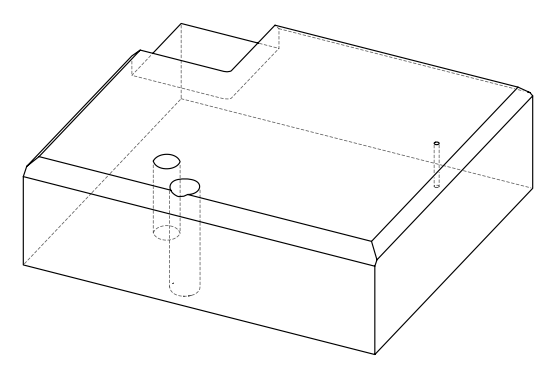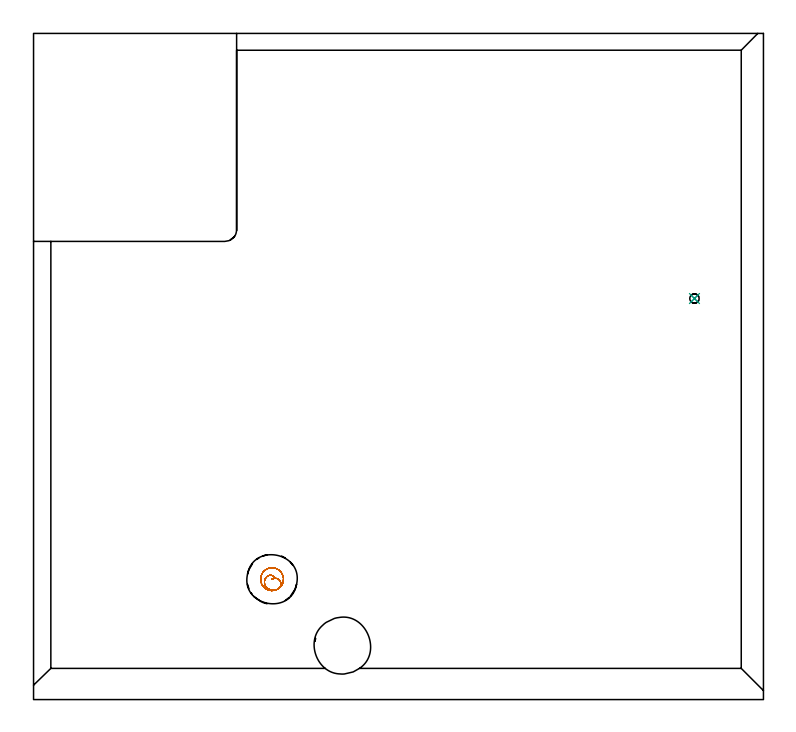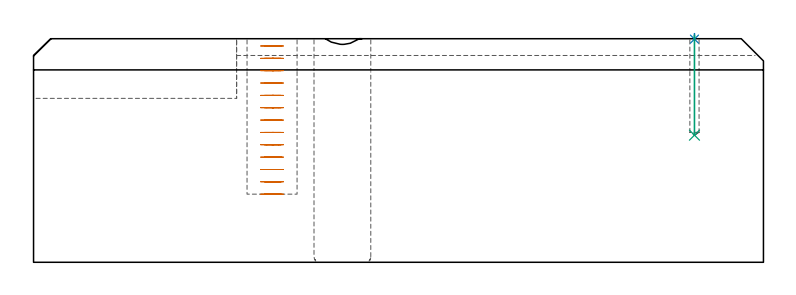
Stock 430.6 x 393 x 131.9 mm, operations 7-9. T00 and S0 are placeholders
(PLAN: 9 operations, 5 tool changes, 119.1 min)
(1 AREA_MILL | FG_CHAMFER_SURFACE | UGT0205_001 | 8.46 min | 14231 mm3)
(2 AREA_MILL_1 | FG_CHAMFER_SURFACE_1 | UGT0205_001 | 9.91 min | 15510 mm3)
(3 AREA_MILL_2 | FG_CHAMFER_SURFACE_2 | UGT0205_001 | 15.37 min | 33179 mm3)
(4 AREA_MILL_3 | FG_CHAMFER_SURFACE_3 | UGT0205_001 | 23.99 min | 71109 mm3)
(5 MILL_CORNER_NOTCH_RECTANGULAR | CORNER_NOTCH_RECTANGULAR | NXT0201_011 | Follow Part, ap 3, ae 75% | 48.66 min | 516507 mm3)
(6 MILL_THROUGH_HOLE_FROM_SOLID_MATERIAL | STEP1HOLE | NXT0201_007 | Circular | 8.54 min | 115818 mm3)
(7 MILL_BLIND_HOLE_FROM_SOLID_MATERIAL | STEP1POCKET | NXT0201_012 | Spiral | 3.89 min | 62537 mm3)
(8 SPOT_DRILL | STEP1POCKET_1 | NXT0321_9005460120000 | 0.03 min | 3 mm3)
(9 DRILL_BLIND_HOLE_INTO_CENTER | STEP1POCKET_1 | UGT0301_450 | 0.24 min | 1314 mm3)
(TOOL UGT0205_001 | Chamfer Mill 20 x 3 x 45 deg. | D20 FL50 Z2)
(TOOL NXT0201_011 | ENDMILL 12mm [2P460-1200-NA 1630] | D12 FL38 Z6)
(TOOL NXT0201_007 | ENDMILL 25mm [R216.25-25050GCK54P 1620] | D25 R3 FL54 Z5)
(TOOL NXT0201_012 | ENDMILL 16mm [2P460-1600-NA 1630] | D16 FL38 Z6)
(TOOL NXT0321_9005460120000 | NC Spot Drill, 142deg, 12mm, Carbide, Uncoated | D12 PA142 FL30 Z2)
(TOOL UGT0301_450 | Carbide Drill 5.5 mm | D5.5 PA118 FL57 Z2)
(OP 7 MILL_BLIND_HOLE_FROM_SOLID_MATERIAL)
G17 G21 G94 G90
T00 M6
G54
G17 G0 G90 X140.7 Y71. S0 M3
G43 Z141.9 H1
Z127.615
G94 G3 X141.198 Y72.989 R1.057 F250.
X137.724 Y72.591 R3.075
X137.402 Y66.204 R4.452
X144.45 Y65.388 R5.478
X146.312 Y74.75 R6.75
X144.45 Y65.388 R-6.75
X145.381 Y70.069 R3.375
X140.7 Y71. R3.375
G0 Z120.331
G3 X141.198 Y72.989 R1.057
X137.724 Y72.591 R3.075
X137.402 Y66.204 R4.452
X144.45 Y65.388 R5.478
X146.312 Y74.75 R6.75
X144.45 Y65.388 R-6.75
X145.381 Y70.069 R3.375
X140.7 Y71. R3.375
G0 Z113.046
G3 X141.198 Y72.989 R1.057
X137.724 Y72.591 R3.075
X137.402 Y66.204 R4.452
X144.45 Y65.388 R5.478
X146.312 Y74.75 R6.75
X144.45 Y65.388 R-6.75
X145.381 Y70.069 R3.375
X140.7 Y71. R3.375
G0 Z105.762
G3 X141.198 Y72.989 R1.057
X137.724 Y72.591 R3.075
X137.402 Y66.204 R4.452
X144.45 Y65.388 R5.478
X146.312 Y74.75 R6.75
X144.45 Y65.388 R-6.75
X145.381 Y70.069 R3.375
X140.7 Y71. R3.375
G0 Z98.477
G3 X141.198 Y72.989 R1.057
X137.724 Y72.591 R3.075
X137.402 Y66.204 R4.452
X144.45 Y65.388 R5.478
X146.312 Y74.75 R6.75
X144.45 Y65.388 R-6.75
X145.381 Y70.069 R3.375
X140.7 Y71. R3.375
G0 Z91.192
G3 X141.198 Y72.989 R1.057
X137.724 Y72.591 R3.075
X137.402 Y66.204 R4.452
X144.45 Y65.388 R5.478
X146.312 Y74.75 R6.75
X144.45 Y65.388 R-6.75
X145.381 Y70.069 R3.375
X140.7 Y71. R3.375
G0 Z83.908
G3 X141.198 Y72.989 R1.057
X137.724 Y72.591 R3.075
X137.402 Y66.204 R4.452
X144.45 Y65.388 R5.478
X146.312 Y74.75 R6.75
X144.45 Y65.388 R-6.75
X145.381 Y70.069 R3.375
X140.7 Y71. R3.375
G0 Z76.623
G3 X141.198 Y72.989 R1.057
X137.724 Y72.591 R3.075
X137.402 Y66.204 R4.452
X144.45 Y65.388 R5.478
X146.312 Y74.75 R6.75
X144.45 Y65.388 R-6.75
X145.381 Y70.069 R3.375
X140.7 Y71. R3.375
G0 Z69.338
G3 X141.198 Y72.989 R1.057
X137.724 Y72.591 R3.075
X137.402 Y66.204 R4.452
X144.45 Y65.388 R5.478
X146.312 Y74.75 R6.75
X144.45 Y65.388 R-6.75
X145.381 Y70.069 R3.375
X140.7 Y71. R3.375
G0 Z62.054
G3 X141.198 Y72.989 R1.057
X137.724 Y72.591 R3.075
X137.402 Y66.204 R4.452
X144.45 Y65.388 R5.478
X146.312 Y74.75 R6.75
X144.45 Y65.388 R-6.75
X145.381 Y70.069 R3.375
X140.7 Y71. R3.375
G0 Z54.769
G3 X141.198 Y72.989 R1.057
X137.724 Y72.591 R3.075
X137.402 Y66.204 R4.452
X144.45 Y65.388 R5.478
X146.312 Y74.75 R6.75
X144.45 Y65.388 R-6.75
X145.381 Y70.069 R3.375
X140.7 Y71. R3.375
G0 Z47.485
G3 X141.198 Y72.989 R1.057
X137.724 Y72.591 R3.075
X137.402 Y66.204 R4.452
X144.45 Y65.388 R5.478
X146.312 Y74.75 R6.75
X144.45 Y65.388 R-6.75
X145.381 Y70.069 R3.375
X140.7 Y71. R3.375
G0 Z40.2
G3 X141.198 Y72.989 R1.057
X137.724 Y72.591 R3.075
X137.402 Y66.204 R4.452
X144.45 Y65.388 R5.478
X146.312 Y74.75 R6.75
X144.45 Y65.388 R-6.75
X145.381 Y70.069 R3.375
X140.7 Y71. R3.375
G0 Z141.9
M5
M2
(OP 8 SPOT_DRILL)
G17 G21 G94 G90
T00 M6
G54
G17 G0 G90 X389.9 Y236.6 S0 M3
G43 Z141.9 H0
G94 G81 G98 Z131.663 F250. R134.9
G80
M5
M2
(OP 9 DRILL_BLIND_HOLE_INTO_CENTER)
G17 G21 G94 G90
T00 M6
G54
G17 G0 G90 X389.9 Y236.6 S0 M3
G43 Z141.9 H0
G94 G81 G98 Z75. F250. R133.9
G80
M5
M2
